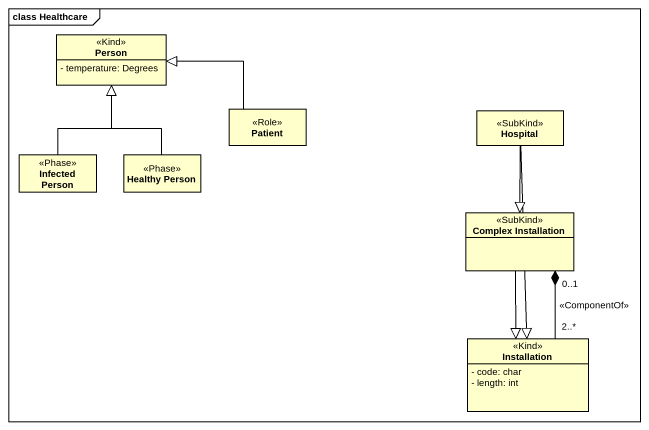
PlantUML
@startuml
mainframe class Healthcare
hide circle
hide empty members
skinparam classAttributeIconSize 0
class "Person" as Person_ <<Kind>> {
  - temperature: Degrees
}
class Patient <<Role>>
class Hospital <<SubKind>>
class "Infected Person" as Infected_Person <<Phase>>
class "Healthy Person" as Healthy_Person <<Phase>>
class "Complex Installation" as Complex_Installation <<SubKind>>
class Installation <<Kind>> {
  - code: char
  - length: int
}
Patient -left-|> Person_
Hospital --|> Complex_Installation
Hospital --|> Installation
Infected_Person -up-|> Person_
Healthy_Person -up-|> Person_
Complex_Installation "0..1" *-- "2..*" Installation : <<ComponentOf>>
Complex_Installation --|> Installation
@enduml
